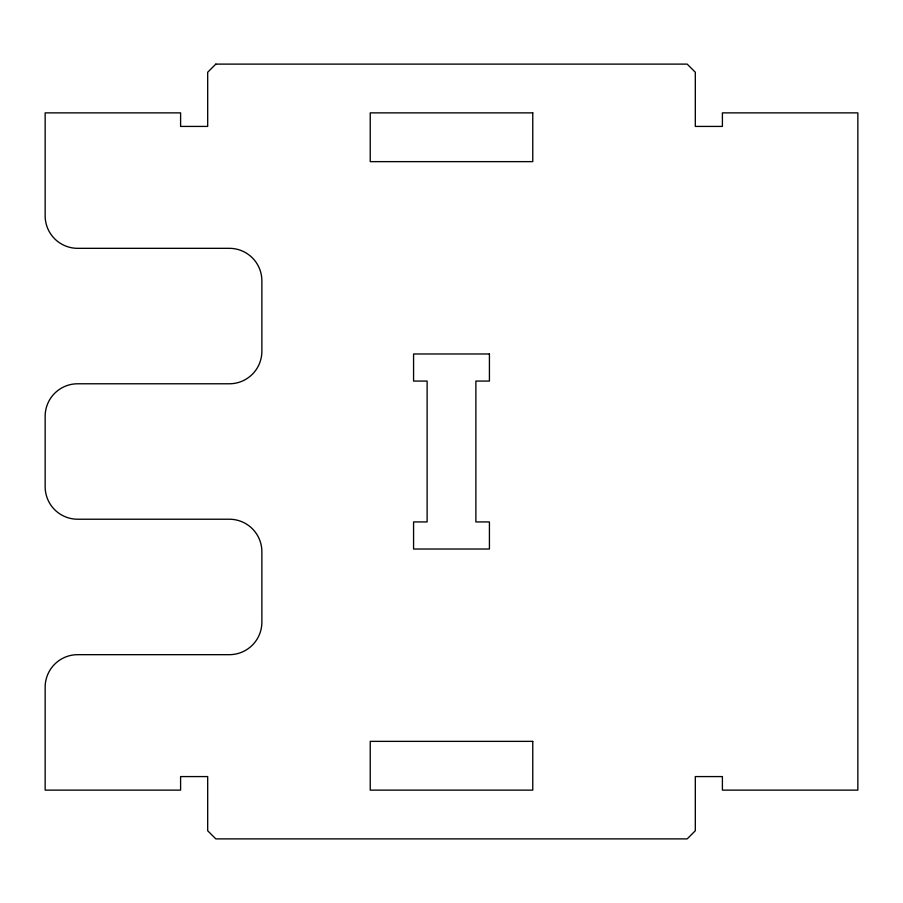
<?xml version="1.0" encoding="UTF-8"?>
<svg xmlns="http://www.w3.org/2000/svg" width="903" height="903" viewBox="0 0 903 903"><rect width="100%" height="100%" fill="white"/><g stroke="black" fill="none" stroke-linecap="round" stroke-linejoin="round"><path stroke-width="1.35" d="M215.817 64.113L207.69 72.24L207.69 126.42L180.6 126.42L180.6 112.875L45.15 112.875L45.15 215.817A32.508 32.508 0 0 0 77.658 248.325L229.362 248.325A32.508 32.508 0 0 1 261.87 280.833L261.87 351.267A32.508 32.508 0 0 1 229.362 383.775L77.658 383.775A32.508 32.508 0 0 0 45.15 416.283L45.15 486.717A32.508 32.508 0 0 0 77.658 519.225L229.362 519.225A32.508 32.508 0 0 1 261.87 551.733L261.87 622.167A32.508 32.508 0 0 1 229.362 654.675L77.658 654.675A32.508 32.508 0 0 0 45.15 687.183L45.15 790.125L180.6 790.125L180.6 776.58L207.69 776.58L207.69 830.76L215.817 838.887L687.183 838.887L695.31 830.76L695.31 776.58L722.4 776.58L722.4 790.125L857.85 790.125L857.85 112.875L722.4 112.875L722.4 126.42L695.31 126.42L695.31 72.24L687.183 64.113L215.817 64.113M532.77 112.875L370.23 112.875L370.23 161.637L532.77 161.637L532.77 112.875M489.426 353.976L413.574 353.976L413.574 381.066L427.119 381.066L427.119 521.934L413.574 521.934L413.574 549.024L489.426 549.024L489.426 521.934L475.881 521.934L475.881 381.066L489.426 381.066L489.426 353.976M532.77 741.363L370.23 741.363L370.23 790.125L532.77 790.125L532.77 741.363"/></g></svg>
